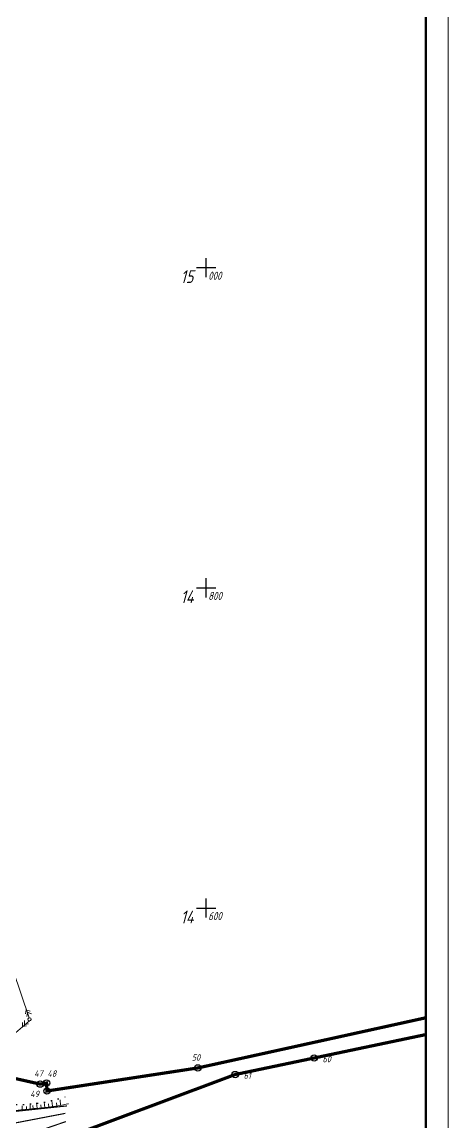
# Model space of a CAD drawing. Header units: millimetres. Extents: x 0 to 841, y 0 to 594.
# Drawn here: x 744.4 to 841, y 213.6 to 463 of the extents above; entities that cross this region are included whole.
import ezdxf

# ---------------------------------------------------------------- set-up
doc = ezdxf.new("R2010")
doc.units = ezdxf.units.MM
for name, pattern in [('AHIDDEN2', [3, 1.5, -1.5]), ('K5LT_BASIC', [0]), ('K5LT_THIN', [0]), ('KONTUR', [1.5, 0, -1.5])]:
    doc.linetypes.add(name, pattern=pattern)
for name, color, linetype in [('00_доповнення_топоплан', 7, 'Continuous'), ('01_Земельний_відвід_існуючий', 7, 'Continuous'), ('0_завод', 7, 'Continuous'), ('кресты', 7, 'Continuous'), ('ПИКЕТЫ', 7, 'Continuous'), ('Рамка', 30, 'Continuous'), ('РЕЛЬЕФ', 7, 'Continuous')]:
    doc.layers.add(name, color=color, linetype=linetype)
doc.styles.add('Такие дела', font='GOST_A.TTF', dxfattribs={"oblique": 15})

# ---------------------------------------------------------------- blocks, each defined once
blk = doc.blocks.new('U0')
at = {"layer": 'Рамка', "color": 7, "linetype": 'K5LT_THIN', "lineweight": 18}
blk.add_line((841, 594), (841, 0), dxfattribs=at)
at = {"layer": 'Рамка', "color": 7, "linetype": 'K5LT_BASIC', "lineweight": 60}
blk.add_line((836, 589), (836, 5), dxfattribs=at)

msp = doc.modelspace()

# ---------------------------------------------------------------- linework, layer by layer
at = {"layer": '00_доповнення_топоплан', "color": 7, "const_width": 0.254, "flags": 128}
for points in [[(671.68, 216.38), (693.53, 214.79), (700.05, 214.1), (704.32, 213.85), (709.42, 213.95), (719.93, 214.18), (727.47, 214.64), (739.58, 215.68), (754.61, 217.27)], [(754.22, 215.58), (732.48, 211.41), (713.93, 208.15), (702.73, 206.29), (698.04, 205.45), (689.03, 204.35), (677.36, 203.52), (669.64, 203.43), (653.37, 204.25), (648.84, 204.57)], [(649.11, 196.63), (669.03, 195.68), (681.07, 195.36), (686.53, 195.21), (693.64, 195.83), (701.65, 196.99), (708.37, 198.67), (720.79, 202.35), (742.92, 209.79), (754.36, 213.72)]]:
    msp.add_lwpolyline(points, dxfattribs=at)
at = {"layer": '01_Земельний_відвід_існуючий', "color": 2, "linetype": 'Continuous', "lineweight": 50, "const_width": 0.726}
for points in [[(586.61, 465.78), (654.87, 321.49), (658.21, 318.09), (665.44, 311.87), (696.59, 310.44), (695.44, 280.54), (707.44, 280.36), (716.94, 271.42), (718.9, 250.68), (724.88, 239.64), (735.49, 242.5), (740.43, 224.02), (748.54, 222.21), (749.97, 222.46), (750.06, 220.65), (784.28, 225.88), (836, 237.26)], [(836, 233.45), (810.64, 228.13), (792.73, 224.38), (720.22, 197.25), (712.71, 124.76), (634.88, 133.29), (634.73, 126.58), (634.02, 95.91), (544.55, 105.03)]]:
    msp.add_lwpolyline(points, dxfattribs=at)
at = {"layer": '01_Земельний_відвід_існуючий', "color": 7, "linetype": 'Continuous', "lineweight": -3}
for centre in [(810.64, 228.13), (784.28, 225.88), (792.73, 224.38), (748.54, 222.21), (749.97, 222.46), (750.06, 220.65)]:
    msp.add_circle(centre, 0.726, dxfattribs=at)
at = {"layer": '0_завод', "lineweight": 15}
msp.add_ellipse((746.09, 236.9), major_axis=(0.031, 0.362), ratio=1, dxfattribs=at)
for points in [[(738.66, 258.69), (738.66, 258.69), (746.05, 237.22), (746.05, 237.22)], [(745.37, 239.06), (745.37, 239.06), (745.19, 238.17), (745.19, 238.17)], [(746.25, 238.74), (746.25, 238.74), (745.3, 239.09), (745.3, 239.09)], [(745.67, 238.46), (745.67, 238.46), (745.49, 237.57), (745.49, 237.57)], [(746.55, 238.14), (746.55, 238.14), (745.6, 238.5), (745.6, 238.5)], [(746.08, 236.54), (746.08, 236.54), (739.74, 231.12), (739.74, 231.12)], [(744.48, 236.17), (744.48, 236.17), (744.49, 235.15), (744.49, 235.15)], [(744.5, 235.24), (744.5, 235.24), (745.39, 235.39), (745.39, 235.39)], [(744.93, 236.66), (744.93, 236.66), (744.94, 235.65), (744.94, 235.65)], [(744.95, 235.73), (744.95, 235.73), (745.84, 235.88), (745.84, 235.88)], [(744.41, 217.27), (744.41, 217.27), (744.44, 216.42), (744.44, 216.42)], [(745.41, 217.15), (745.41, 217.15), (745.43, 216.52), (745.43, 216.52)], [(746.23, 217.53), (746.23, 217.53), (746.27, 216.68), (746.27, 216.68)], [(746.88, 217.34), (746.88, 217.34), (746.97, 216.6), (746.97, 216.6)], [(747.7, 217.99), (747.7, 217.99), (747.81, 216.76), (747.81, 216.76)], [(748.64, 217.48), (748.64, 217.48), (748.73, 216.74), (748.73, 216.74)], [(749.46, 218.13), (749.46, 218.13), (749.57, 216.9), (749.57, 216.9)], [(750.38, 217.73), (750.38, 217.73), (750.47, 216.98), (750.47, 216.98)], [(751.2, 218.4), (751.2, 218.4), (751.31, 217.18), (751.31, 217.18)], [(752.2, 218), (752.2, 218), (752.29, 217.25), (752.29, 217.25)], [(753.02, 218.67), (753.02, 218.67), (753.13, 217.44), (753.13, 217.44)]]:
    msp.add_open_spline(points, degree=3, dxfattribs=at)
for points, knots in [([(748.26, 216.76), (748.26, 216.76), (752.11, 217.15), (754.93, 217.74), (754.95, 217.73)], [0.8888889, 0.8888889, 0.8888889, 0.8888889, 0.8888889, 1, 1, 1, 1]), ([(729.47, 215.3), (729.47, 215.3), (734.14, 215.68), (742.44, 216.16), (748.26, 216.76)], [0.7777778, 0.7777778, 0.7777778, 0.7777778, 0.7777778, 0.8888889, 0.8888889, 0.8888889, 0.8888889])]:
    msp.add_open_spline(points, degree=3, knots=knots, dxfattribs=at)
at = {"layer": 'кресты', "color": 3, "linetype": 'Continuous'}
for p, q in [((786.17, 405.16), (786.17, 409.52)), ((786.17, 405.16), (786.17, 409.52)), ((783.99, 407.34), (788.35, 407.34)), ((783.99, 407.34), (788.35, 407.34)), ((786.17, 332.56), (786.17, 336.92)), ((783.99, 334.74), (788.35, 334.74)), ((783.99, 334.74), (788.35, 334.74)), ((783.99, 262.14), (788.35, 262.14)), ((786.17, 259.96), (786.17, 264.32))]:
    msp.add_line(p, q, dxfattribs=at)
at = {"layer": 'РЕЛЬЕФ', "linetype": 'KONTUR', "flags": 128}
msp.add_lwpolyline([(720.4, 212.23), (717.47, 212.11), (716.85, 212.02), (706.32, 210.48), (699.54, 209.48), (699.52, 209.48), (699, 209.38), (697.71, 209.23), (696.52, 209.19), (695.47, 209.26), (695.19, 209.29), (694.53, 209.45), (693.62, 209.79), (692.88, 210.12), (692.02, 210.46), (691.91, 210.45), (691.88, 210.45), (691.5, 210.33), (691.13, 210.1), (690.74, 209.72), (690.37, 209.24), (690.26, 208.98), (689.94, 208.43), (689.56, 207.99), (689.14, 207.66), (688.68, 207.44), (688.27, 207.33), (687.99, 207.3), (686.78, 207.29), (685.07, 207.38), (682.28, 207.65), (679.66, 207.94), (673.97, 208.58), (670.57, 209.07), (668.25, 209.51), (666.99, 209.82), (666.6, 209.99), (666.19, 210.29), (665.76, 210.74), (665.32, 211.37), (664.87, 212.2), (664.48, 213.15), (664.29, 213.84), (664.29, 213.85), (664.23, 214.16), (663.92, 215.62), (663.87, 216.41), (663.94, 217.1), (664.11, 217.71), (664.37, 218.25), (664.72, 218.73), (665.17, 219.16), (665.6, 219.47), (666.8, 220.27), (667.82, 220.89), (668.54, 221.21), (669.09, 221.35), (669.54, 221.38), (670.78, 221.32), (672.29, 221.13), (674.41, 220.75), (677, 220.23), (677.17, 220.19), (678.41, 220.04), (680.51, 219.96), (682.5, 219.92), (683.66, 219.82), (684.55, 219.65), (685.78, 219.28), (687, 218.81), (688.18, 218.23), (689.28, 217.57), (689.42, 217.47), (689.52, 217.47), (689.64, 217.49), (690.16, 217.58), (691.6, 217.76), (693.11, 217.84), (694.72, 217.82), (695.36, 217.78), (696.62, 217.64), (698.53, 217.29), (701.62, 216.73), (703.73, 216.47), (706.5, 216.23), (708.95, 216.08), (711.17, 215.9), (715.42, 215.54), (715.66, 215.53), (716.69, 215.56), (717.5, 215.66), (719.1, 215.96), (719.78, 216.05), (722.51, 216.24), (723.83, 216.3), (724.72, 216.38), (730.56, 216.93), (735.28, 217.26), (738.13, 217.38), (745.62, 217.64), (746.51, 217.72), (748.49, 217.97), (748.9, 218.03), (750.95, 218.43), (752.95, 218.92), (754.18, 219.29)], dxfattribs=at)

# ---------------------------------------------------------------- block references
at = {"layer": 'Рамка'}
msp.add_blockref('U0', (0, 0), dxfattribs=at)

# ---------------------------------------------------------------- texts
at = {"layer": '01_Земельний_відвід_існуючий', "color": 7, "linetype": 'Continuous', "lineweight": -3, "char_height": 1.452, "attachment_point": 1, "style": 'Такие дела'}
for s, insert in [('50', (782.91, 228.98)), ('60', (812.55, 228.61)), ('47', (747.17, 225.37)), ('48', (750.16, 225.33)), ('61', (794.65, 224.86)), ('49', (746.26, 220.71))]:
    msp.add_mtext_dynamic_manual_height_columns(s, width=5.049, gutter_width=15, heights=[0], dxfattribs=dict(at, insert=insert))
at = {"layer": 'ПИКЕТЫ', "color": 7, "linetype": 'AHIDDEN2', "style": 'Такие дела', "oblique": 15}
for s, height, p in [('15', 2.904, (780.37, 403.85)), ('000', 1.815, (786.63, 404.6)), ('14', 2.904, (780.37, 331.25)), ('800', 1.815, (786.63, 332)), ('14', 2.904, (780.37, 258.65)), ('600', 1.815, (786.63, 259.4))]:
    msp.add_text(s, height=height, dxfattribs=at).set_placement(p)

doc.saveas('drawing.dxf')
